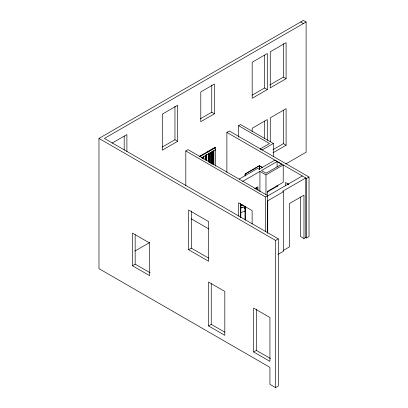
<?xml version="1.0" encoding="UTF-8"?>
<svg xmlns="http://www.w3.org/2000/svg" width="408" height="408" viewBox="0 0 408 408"><rect width="100%" height="100%" fill="white"/><g stroke="black" fill="none" stroke-linecap="round" stroke-linejoin="round"><path stroke-width="0.61" d="M202.343 158.375L202.343 157.162M202.98 158.804L202.98 156.978M203.261 158.299L203.261 157.08M203.393 159.176L203.393 156.738M203.572 158.727L203.572 156.29M205.214 159.768L205.214 155.504M205.851 160.191L205.851 155.321M206.132 160.293L206.132 154.811M206.259 160.563L206.259 155.081M206.438 160.726L206.438 154.637M208.264 161.66L208.264 153.739M208.901 162.088L208.901 152.949M209.182 162.19L209.182 153.051M209.309 162.455L209.309 153.321M209.488 162.012L209.488 153.484M210.451 163.236L210.451 152.597M211.14 163.006L211.14 152.368M211.186 163.628L211.186 152.056M211.415 163.154L211.415 152.189M211.869 164.026L211.869 151.842M212.099 163.547L212.099 151.368M212.512 151.128L212.512 164.414M213.43 164.934L213.43 150.562M213.884 164.74L213.884 150.822M215.516 166.132L215.516 147.599L215.062 147.339L199.441 156.356M267.714 233.106L267.714 200.807L283.433 191.729L283.433 251.267L278.011 254.398M277.083 186.415L277.083 185.156M277.083 167.086L277.083 161.512L274.916 160.145L259.192 169.218L257.723 168.371L239.032 179.163M300.517 196.998L300.517 236.523L303.965 238.512L305.75 237.481L305.75 177.944L282.652 191.281L283.433 191.729M303.965 238.512L303.965 195.167L289.491 203.521L289.491 246.865L283.178 250.512M245.081 210.492L245.397 209.839L244.438 206.504L243.163 207.397L240.644 208.085M245.126 206.111L244.917 206.586M244.086 206.902L244.438 206.504M267.209 192.112L278.062 185.773M245.101 175.879L245.101 173.976L259.279 165.745L262.619 167.657M245.213 175.94L245.213 174.043L259.508 165.74L262.732 167.591M306.112 21.966L104.402 138.424L278.297 238.828L278.297 386.034L275.584 387.6L269.933 384.336L269.933 367.363L98.971 268.658L98.971 138.424L303.399 20.4L306.112 21.966L306.112 152.199L285.738 163.965M112.073 143.137L126.898 134.574L126.898 151.643M200.267 118.85L211.757 112.215L214.47 113.781L214.47 84.017L200.792 91.912L200.792 121.681L214.47 113.781M162.323 147.023L174.956 139.73L177.669 141.301L177.669 105.264L162.292 114.143L162.292 150.175L177.669 141.301M252.164 95.156L264.578 87.99L267.291 89.556L267.291 53.519L252.18 62.245L252.18 98.277L267.291 89.556M269.739 85.007L283.387 77.127L286.1 78.693L286.1 42.662L270.269 51.801L270.269 87.832L286.1 78.693M185.808 185.849L185.808 150.965L188.073 149.66L267.714 195.641L267.714 233.065M226.884 172.314L226.884 132.406L229.316 131.004L309.029 177.026L309.029 236.569L306.597 237.971L305.75 237.481M238.558 137.078L238.558 125.674L240.536 124.532L273.324 143.463L273.324 156.764M200.517 156.065L201.593 155.443M202.669 154.821L203.745 154.199M207.509 152.026L212.889 148.92M213.971 148.298L215.062 147.665M199.9 156.621L215.516 147.599M205.168 155.412L206.264 154.78M201.532 157.957L215.516 149.884L215.062 149.619M273.324 143.463L262.018 149.991L260.151 148.915L269.479 143.529L238.558 125.674M273.018 149.649L283.387 143.662L286.1 145.228L286.1 108.686L270.269 117.825L270.269 141.765M273.003 152.791L286.1 145.228M242.684 181.376L259.927 171.416L265.97 174.904L283.228 164.944L283.228 182.289L267.505 191.362L267.505 195.774M134.854 251.073L149.726 242.49M254.709 188.664L257.953 186.787L257.953 190.567M255.153 188.669L256.79 187.726M255.944 189.123L257.581 188.18M132.442 265.72L149.629 275.645L149.629 243.005L132.442 233.08L132.442 265.72L135.155 264.155L150.195 272.835M185.808 150.965L265.455 196.947L267.714 195.641M267.317 196.156L302.303 175.955M226.884 132.406L306.597 178.429L309.029 177.026M188.613 249.716L208.626 261.273L208.626 221.585L188.613 210.028L188.613 249.716L191.326 248.151L208.636 258.147M98.971 138.424L275.584 240.394L278.297 238.828M208.534 325.921L224.818 335.32L224.818 291.455L208.534 282.05L208.534 325.921L211.247 324.355L224.818 332.189M253.649 351.966L269.933 361.366L269.933 317.5L253.649 308.101L253.649 351.966L256.362 350.401L270.473 358.545M245.101 211.069L240.526 212.69M243.438 205.26L241.159 205.8M243.056 205.117L240.919 205.535L241.924 205.397M241.449 207.636L242.311 207.442M241.934 204.408L240.98 204.561L241.883 204.449M244.703 208.294L245.004 208.447A0.77 0.444 -0.1 0 0 245.305 208.549M244.749 208.309L245.065 208.468M300.686 21.966L303.399 23.531M288.823 184.365L285.564 182.483L285.564 185.671M191.306 218.836L208.886 228.985M306.597 178.429L306.597 237.971M287.997 183.631L287.997 184.906M283.387 43.62L283.387 77.127M283.387 110.272L283.387 143.662M275.584 240.394L275.584 387.6M267.291 140.326L267.291 119.549L252.18 128.27L252.18 131.422M265.97 174.904L265.97 194.54M265.455 196.947L265.455 231.836M264.578 55.116L264.578 87.99M264.578 121.13L264.578 138.761M259.927 171.416L259.927 191.684M259.508 165.74L259.508 169.544M259.396 165.806L259.391 169.611M256.362 309.075L256.362 350.401M252.124 223.992L252.124 210.605L238.558 202.771L238.558 216.158M245.213 206.341L245.213 220.279M245.101 206.28L245.101 219.581M240.817 204.015L240.817 217.403M240.654 203.699L240.654 217.541M211.757 84.981L211.757 112.215M211.247 283.662L211.247 324.355M191.326 210.982L191.326 248.151M174.956 106.228L174.956 139.73M135.155 234.651L135.155 264.155M124.185 136.17L124.185 150.078M277.083 161.512L261.467 170.529L266.103 173.211L281.724 164.195L277.083 161.512"/></g></svg>
